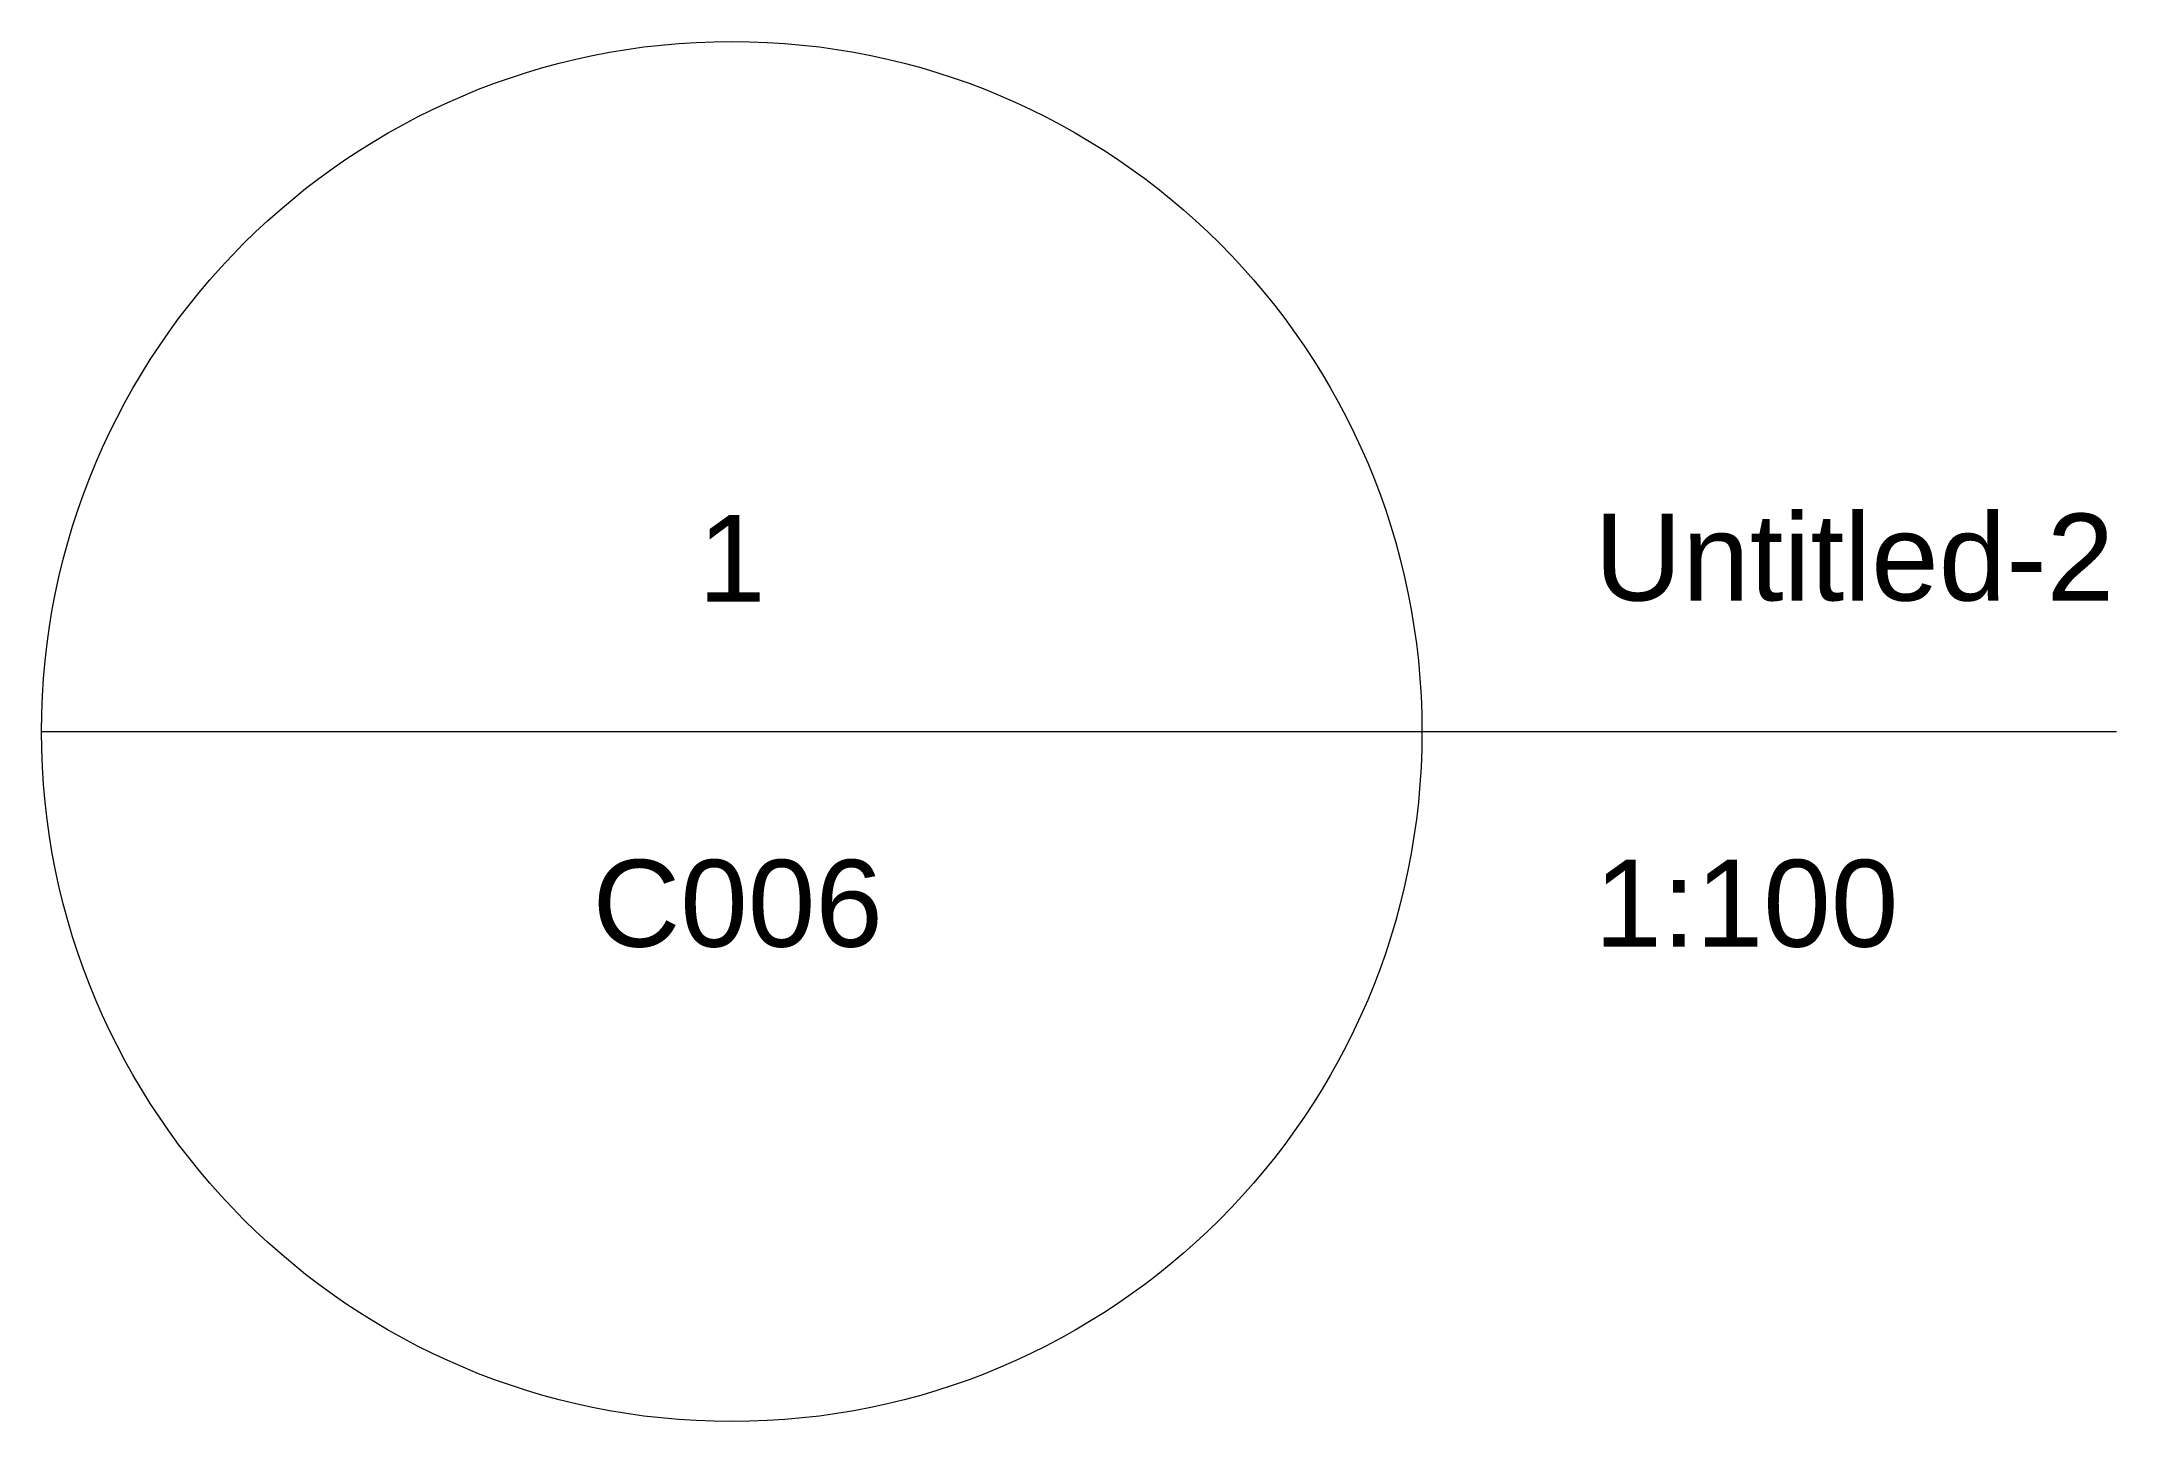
# Paper-space layout 'Untitled-2 [Sheet]' of a CAD drawing. Header units: metres. Extents: x 24556.7637 to 24556.7876, y 38877.6139 to 38877.6298.
import ezdxf

# ---------------------------------------------------------------- set-up
doc = ezdxf.new("R2010")
doc.units = ezdxf.units.M
doc.header["$MEASUREMENT"] = 0
doc.layers.add('01_A_AccesTren_t', color=30, linetype='Continuous', lineweight=0)
doc.styles.add('Style-Arial', font='arial.ttf')

# ---------------------------------------------------------------- blocks, each defined once
blk = doc.blocks.new('DrawingTitleBubble_30')
at = {"layer": '01_A_AccesTren_t'}
blk.add_line((-0.008007, 0), (0.007869, 0), dxfattribs=at)
blk.add_circle((-0.000069, 0), 0.007938, dxfattribs=at)
at = {"layer": '01_A_AccesTren_t', "color": 7, "char_height": 0.001524, "style": 'Style-Arial'}
for s, insert, attachment_point in [('\\H0.656168x;1', (-0.000069, 0.001492), 8), ('\\H0.656168x;C006', (0, -0.001476), 2)]:
    blk.add_mtext(s, dxfattribs=dict(at, insert=insert, attachment_point=attachment_point))
blk = doc.blocks.new('TitleText_30')
at = {"layer": '01_A_AccesTren_t', "color": 7, "insert": (0, 0.001492), "char_height": 0.001524, "attachment_point": 7, "style": 'Style-Arial'}
blk.add_mtext('\\H0.656168x;Untitled-2', dxfattribs=at)
at = {"layer": '01_A_AccesTren_t', "insert": (0, -0.001476), "char_height": 0.001524, "attachment_point": 1, "style": 'Style-Arial'}
blk.add_mtext('\\H0.656168x;1:100', dxfattribs=at)
blk = doc.blocks.new('*U279')
at = {"layer": '01_A_AccesTren_t'}
blk.add_line((0, 0), (0.015857, 0), dxfattribs=at)
blk.add_blockref('DrawingTitleBubble_30', (0, 0), dxfattribs=at)
at = {"layer": '01_A_AccesTren_t', "color": 7}
blk.add_blockref('TitleText_30', (0.009853, 0), dxfattribs=at)

psp = doc.layouts.new('Untitled-2 [Sheet]')

# ---------------------------------------------------------------- block references
at = {"layer": '01_A_AccesTren_t'}
psp.add_blockref('*U279', (24556.771724, 38877.621861), dxfattribs=at)

doc.saveas('drawing.dxf')
